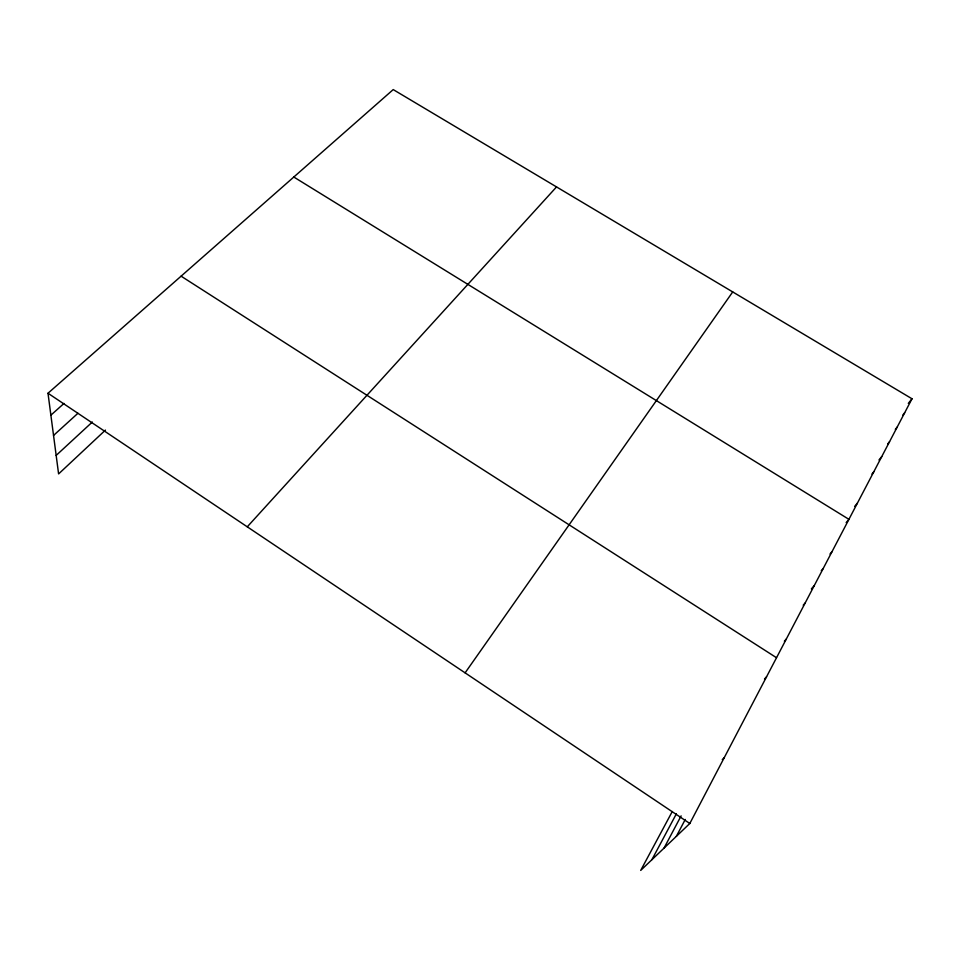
<?xml version="1.0" encoding="UTF-8"?>
<svg xmlns="http://www.w3.org/2000/svg" width="960" height="960" viewBox="0 0 960 960"><rect width="100%" height="100%" fill="white"/><g stroke="black" fill="none" stroke-linecap="round" stroke-linejoin="round"><path stroke-width="1.44" d="M672.264 811.536L640.704 870.408L689.808 823.488L912 398.772L393.216 89.592L48 393.24L58.596 473.928L105.432 430.092M676.368 836.328L685.26 819.444M664.02 848.124L681.12 815.868M651.9 859.704L676.38 813.804M465.108 672.852L732.72 291.924M908.292 403.38L912 398.772M902.808 415.092L904.656 412.8M895.32 429.384L897.18 427.104M887.688 443.964L889.536 441.708M878.976 459.972L881.748 456.6M871.944 474.024L873.792 471.804M854.628 506.448L857.388 503.16M846.168 522.6L848.928 519.336L293.808 177.036M830.016 554.016L831.96 551.748M821.268 570.72L823.212 568.476M811.368 588.876L814.284 585.564M803.22 605.196L805.152 603.012M784.356 641.208L786.276 639.096M247.272 526.824L556.524 186.924M764.508 678.996L766.548 676.812M722.28 759.636L724.26 757.632M56.172 455.4L92.34 422.016M53.544 435.444L77.928 413.28M50.88 415.176L63.996 403.44M181.092 276.168L776.52 657.732M48 393.24L689.808 823.488"/></g></svg>
